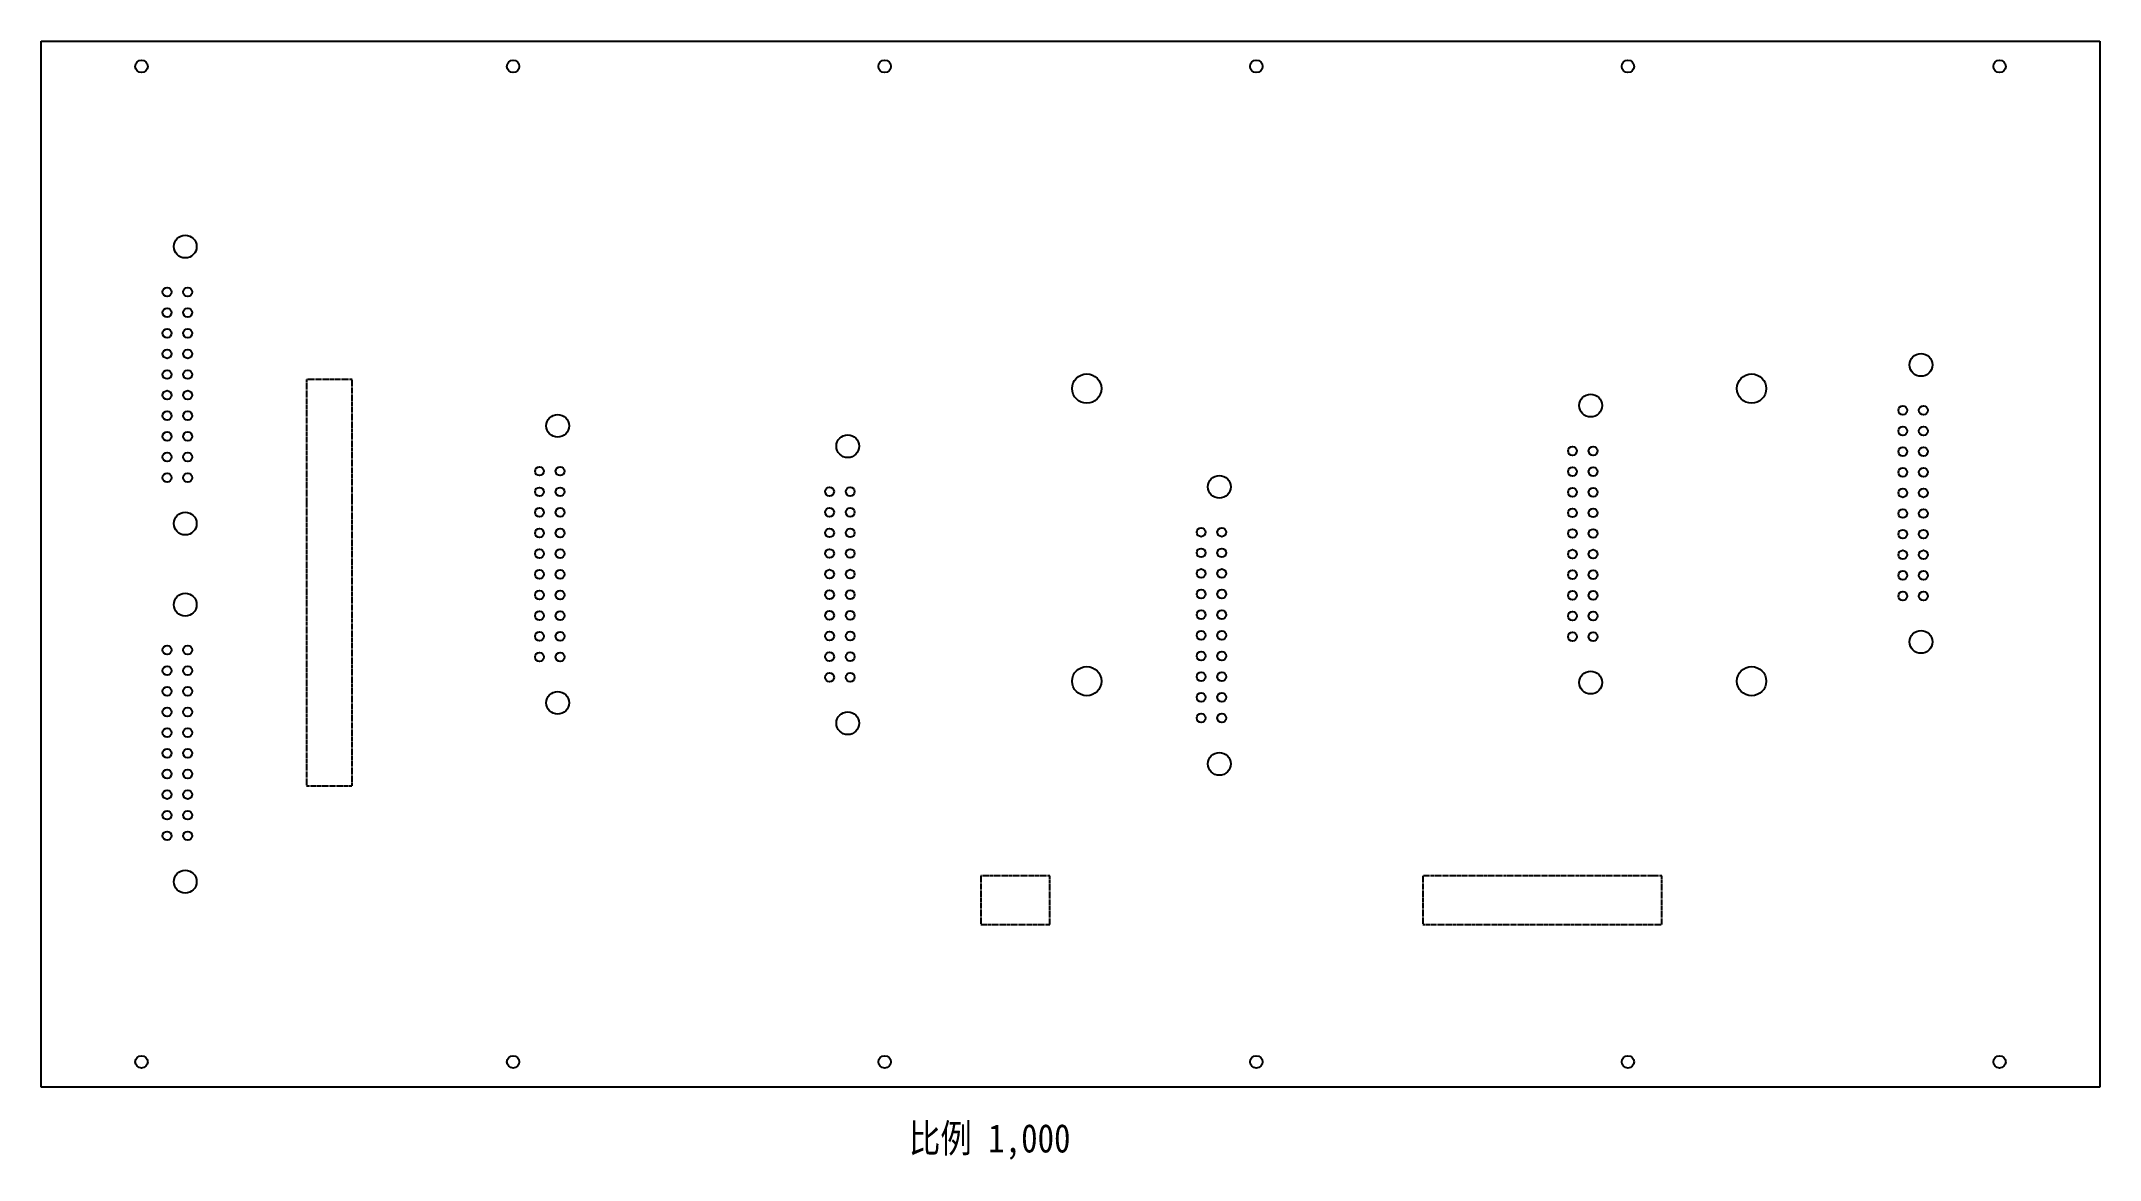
# Model space of a CAD drawing. Header units: millimetres. Extents: x -4130 to 5841, y -2844 to 2575.
import ezdxf

# ---------------------------------------------------------------- set-up
doc = ezdxf.new("R2010")
doc.units = ezdxf.units.MM
doc.header["$LTSCALE"] = 30.734
doc.linetypes.add('CENTER', pattern=[0.6, 0.375, -0.075, 0.075, -0.075])
doc.layers.get('0').update_dxf_attribs({"linetype": 'CONTINUOUS'})
doc.styles.get("Standard").update_dxf_attribs({"font": 'txt', "width": 0.85})

msp = doc.modelspace()

# ---------------------------------------------------------------- linework, layer by layer
at = {"color": 7, "linetype": 'Continuous'}
for p, q in [((-4130.3, -2492.1), (-4130.3, 2574.8)), ((-4130.3, 2574.8), (5841.4, 2574.8)), ((5841.4, 2574.8), (5841.4, -2492.1)), ((5841.4, -2492.1), (-4130.3, -2492.1))]:
    msp.add_line(p, q, dxfattribs=at)
at = {"color": 7, "linetype": 'CENTER'}
for p, q in [((-2844.8, 936.6), (-2844.8, -1031.9)), ((-2624.4, 936.6), (-2844.8, 936.6)), ((-2624.4, -1031.9), (-2624.4, 936.6)), ((-2844.8, -1031.9), (-2624.4, -1031.9)), ((755.2, -1468.5), (420.5, -1468.5)), ((420.5, -1468.5), (420.5, -1704.7)), ((755.2, -1704.7), (755.2, -1468.5)), ((3719.7, -1468.5), (2562.2, -1468.5)), ((2562.2, -1468.5), (2562.2, -1704.7)), ((3719.7, -1704.7), (3719.7, -1468.5)), ((420.5, -1704.7), (755.2, -1704.7)), ((2562.2, -1704.7), (3719.7, -1704.7))]:
    msp.add_line(p, q, dxfattribs=at)
at = {"color": 7, "linetype": 'Continuous'}
for centre, radius in [((-3644.4, 2452.8), 30), ((-1844.4, 2452.8), 30), ((-44.4, 2452.8), 30), ((1755.6, 2452.8), 30), ((3555.6, 2452.8), 30), ((5355.6, 2452.8), 30), ((-3432.2, 1579.7), 55.1), ((-3520.4, 1360), 21.7), ((-3420.4, 1360), 21.7), ((-3520.4, 1260), 21.7), ((-3420.4, 1260), 21.7), ((-3520.4, 1160), 21.7), ((-3420.4, 1160), 21.7), ((-3520.4, 1060), 21.7), ((-3420.4, 1060), 21.7), ((4975.2, 1006.3), 55.1), ((-3520.4, 960), 21.7), ((-3420.4, 960), 21.7), ((934.3, 891.7), 70.9), ((4154.8, 891.7), 70.9), ((-3520.4, 860), 21.7), ((-3420.4, 860), 21.7), ((3375.2, 809.5), 55.1), ((4887.1, 786.6), 21.7), ((4987.1, 786.6), 21.7), ((-3520.4, 760), 21.7), ((-3420.4, 760), 21.7), ((-1628.3, 711.4), 55.1), ((4887.1, 686.6), 21.7), ((4987.1, 686.6), 21.7), ((-3520.4, 660), 21.7), ((-3420.4, 660), 21.7), ((-223.4, 612.6), 55.1), ((3287.1, 589.8), 21.7), ((3387.1, 589.8), 21.7), ((4887.1, 586.6), 21.7), ((4987.1, 586.6), 21.7), ((-3520.4, 560), 21.7), ((-3420.4, 560), 21.7), ((-1716.5, 491.7), 21.7), ((-1616.5, 491.7), 21.7), ((3287.1, 489.8), 21.7), ((3387.1, 489.8), 21.7), ((4887.1, 486.6), 21.7), ((4987.1, 486.6), 21.7), ((-3520.4, 460), 21.7), ((-3420.4, 460), 21.7), ((-1716.5, 391.7), 21.7), ((-1616.5, 391.7), 21.7), ((-311.6, 392.9), 21.7), ((-211.6, 392.9), 21.7), ((1576.6, 415.8), 55.1), ((3287.1, 389.8), 21.7), ((3387.1, 389.8), 21.7), ((4887.1, 386.6), 21.7), ((4987.1, 386.6), 21.7), ((-1716.5, 291.7), 21.7), ((-1616.5, 291.7), 21.7), ((-311.6, 292.9), 21.7), ((-211.6, 292.9), 21.7), ((3287.1, 289.8), 21.7), ((3387.1, 289.8), 21.7), ((4887.1, 286.6), 21.7), ((4987.1, 286.6), 21.7), ((-3432.2, 237.8), 55.1), ((-1716.5, 191.7), 21.7), ((-1616.5, 191.7), 21.7), ((-311.6, 192.9), 21.7), ((-211.6, 192.9), 21.7), ((1488.4, 196.1), 21.7), ((1588.4, 196.1), 21.7), ((3287.1, 189.8), 21.7), ((3387.1, 189.8), 21.7), ((4887.1, 186.6), 21.7), ((4987.1, 186.6), 21.7), ((-1716.5, 91.7), 21.7), ((-1616.5, 91.7), 21.7), ((-311.6, 92.9), 21.7), ((-211.6, 92.9), 21.7), ((1488.4, 96.1), 21.7), ((1588.4, 96.1), 21.7), ((3287.1, 89.8), 21.7), ((3387.1, 89.8), 21.7), ((4887.1, 86.6), 21.7), ((4987.1, 86.6), 21.7), ((-1716.5, -8.3), 21.7), ((-1616.5, -8.3), 21.7), ((-311.6, -7.1), 21.7), ((-211.6, -7.1), 21.7), ((1488.4, -3.9), 21.7), ((1588.4, -3.9), 21.7), ((3287.1, -10.2), 21.7), ((3387.1, -10.2), 21.7), ((4887.1, -13.4), 21.7), ((4987.1, -13.4), 21.7), ((-1716.5, -108.3), 21.7), ((-1616.5, -108.3), 21.7), ((-311.6, -107.1), 21.7), ((-211.6, -107.1), 21.7), ((1488.4, -103.9), 21.7), ((1588.4, -103.9), 21.7), ((3287.1, -110.2), 21.7), ((3387.1, -110.2), 21.7), ((4887.1, -113.4), 21.7), ((4987.1, -113.4), 21.7), ((-3432.2, -155.1), 55.1), ((-1716.5, -208.3), 21.7), ((-1616.5, -208.3), 21.7), ((-311.6, -207.1), 21.7), ((-211.6, -207.1), 21.7), ((1488.4, -203.9), 21.7), ((1588.4, -203.9), 21.7), ((3287.1, -210.2), 21.7), ((3387.1, -210.2), 21.7), ((-1716.5, -308.3), 21.7), ((-1616.5, -308.3), 21.7), ((-311.6, -307.1), 21.7), ((-211.6, -307.1), 21.7), ((1488.4, -303.9), 21.7), ((1588.4, -303.9), 21.7), ((3287.1, -310.2), 21.7), ((3387.1, -310.2), 21.7), ((4975.2, -335.6), 55.1), ((-3520.4, -374.8), 21.7), ((-3420.4, -374.8), 21.7), ((-1716.5, -408.3), 21.7), ((-1616.5, -408.3), 21.7), ((-311.6, -407.1), 21.7), ((-211.6, -407.1), 21.7), ((1488.4, -403.9), 21.7), ((1588.4, -403.9), 21.7), ((-3520.4, -474.8), 21.7), ((-3420.4, -474.8), 21.7), ((-311.6, -507.1), 21.7), ((-211.6, -507.1), 21.7), ((934.3, -525.6), 70.9), ((1488.4, -503.9), 21.7), ((1588.4, -503.9), 21.7), ((3375.2, -532.5), 55.1), ((4154.8, -525.6), 70.9), ((-3520.4, -574.8), 21.7), ((-3420.4, -574.8), 21.7), ((-1628.3, -630.5), 55.1), ((1488.4, -603.9), 21.7), ((1588.4, -603.9), 21.7), ((-3520.4, -674.8), 21.7), ((-3420.4, -674.8), 21.7), ((-223.4, -729.3), 55.1), ((1488.4, -703.9), 21.7), ((1588.4, -703.9), 21.7), ((-3520.4, -774.8), 21.7), ((-3420.4, -774.8), 21.7), ((-3520.4, -874.8), 21.7), ((-3420.4, -874.8), 21.7), ((1576.6, -926.2), 55.1), ((-3520.4, -974.8), 21.7), ((-3420.4, -974.8), 21.7), ((-3520.4, -1074.8), 21.7), ((-3420.4, -1074.8), 21.7), ((-3520.4, -1174.8), 21.7), ((-3420.4, -1174.8), 21.7), ((-3520.4, -1274.8), 21.7), ((-3420.4, -1274.8), 21.7), ((-3432.2, -1497), 55.1), ((-3644.4, -2370.1), 30), ((-1844.4, -2370.1), 30), ((-44.4, -2370.1), 30), ((1755.6, -2370.1), 30), ((3555.6, -2370.1), 30), ((5355.6, -2370.1), 30)]:
    msp.add_circle(centre, radius, dxfattribs=at)

# ---------------------------------------------------------------- texts
at = {"color": 2, "linetype": 'Continuous', "insert": (855.6, -2671), "char_height": 137.8, "width": 1096.299, "attachment_point": 3, "line_spacing_factor": 0.9}
msp.add_mtext('比例 1,000', dxfattribs=at)

doc.saveas('drawing.dxf')
